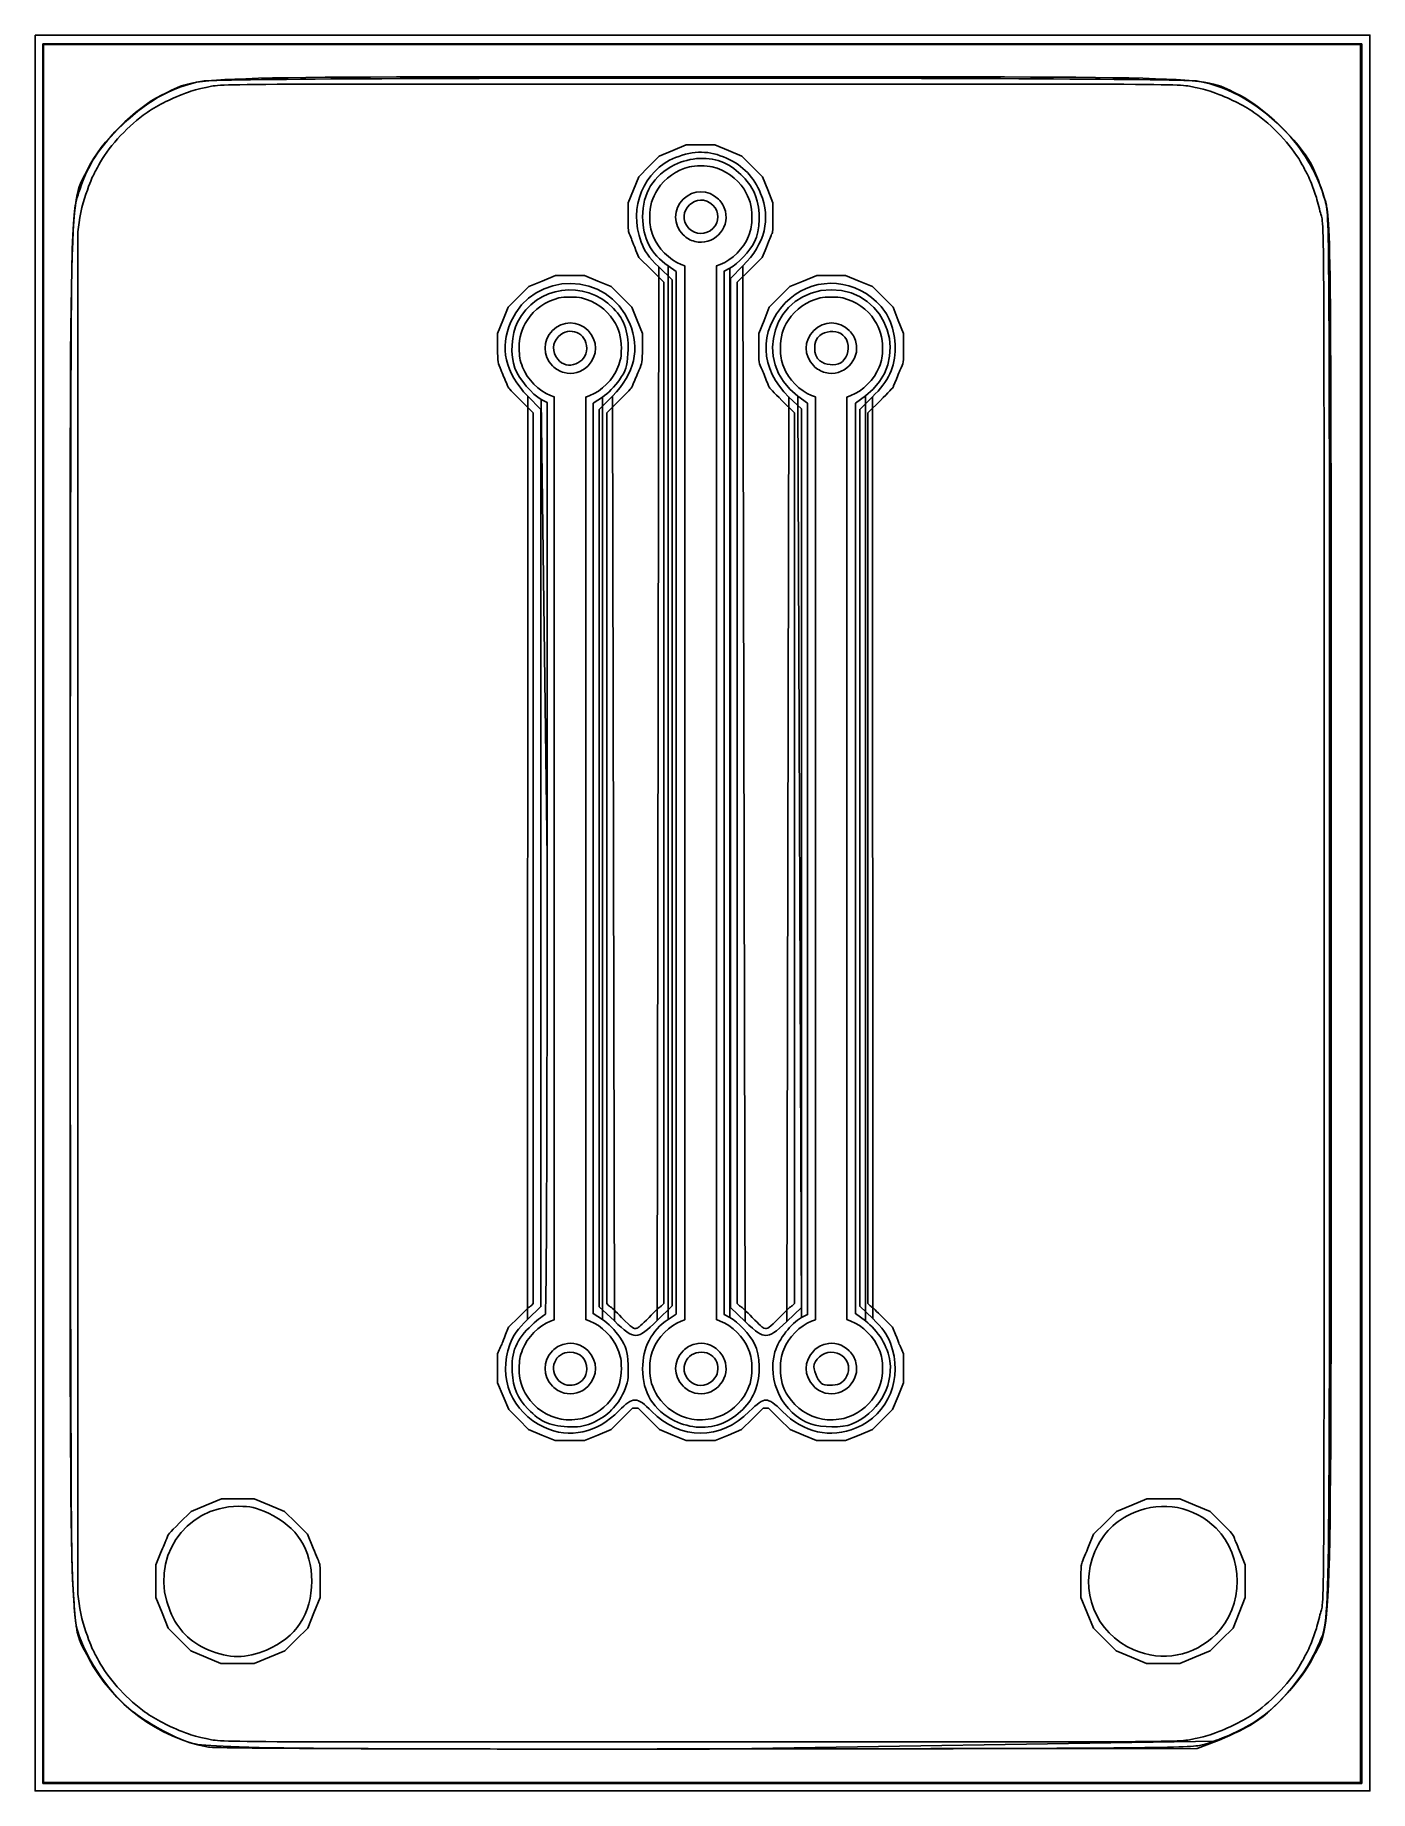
# Model space of a CAD drawing. Extents: x 116.4 to 142.3, y 131.5 to 165.6.
import ezdxf

# ---------------------------------------------------------------- set-up
doc = ezdxf.new("R2010")
doc.units = 0
doc.layers.get('0').update_dxf_attribs({"linetype": 'CONTINUOUS'})

msp = doc.modelspace()

# ---------------------------------------------------------------- linework, layer by layer
at = {"color": 7}
for points in [[(116.354188, 165.6471), (142.31894, 165.6471), (142.31894, 131.485969), (116.354188, 131.485969), (116.354188, 165.6471)], [(116.506323, 148.553874), (116.506323, 165.474931), (129.333902, 165.474931), (142.16148, 165.474931), (142.16148, 148.553874), (142.16148, 131.632817), (129.333902, 131.632817), (116.506323, 131.632817), (116.506323, 148.553874), (116.506323, 148.553874)], [(116.517959, 148.557357), (116.517959, 165.46597), (129.328384, 165.46597), (142.138806, 165.46597), (142.138806, 148.557357), (142.138806, 131.648743), (129.328384, 131.648743), (116.517959, 131.648743), (116.517959, 148.557357), (116.517959, 148.557357)], [(129.070769, 161.887641), (129.070769, 161.887742)], [(128.452386, 140.636101), (128.746225, 140.924564), (128.746225, 150.905776), (128.746225, 160.886991), (128.487153, 161.137133)], [(128.666452, 161.157653), (128.827284, 161.046195), (128.827284, 150.904461), (128.827284, 140.762726), (128.668444, 140.65761)], [(129.870917, 140.69554), (129.759462, 140.754036), (129.759462, 150.904588), (129.759462, 161.055139), (129.870917, 161.113632)], [(130.122617, 161.157066), (129.880239, 160.912391), (129.879392, 150.903112), (129.878545, 140.89383), (130.163381, 140.620255)], [(126.520056, 159.340182), (126.520044, 159.340182)], [(131.619097, 159.310122), (131.619097, 159.310122)], [(125.934044, 140.658727), (126.192867, 140.910004), (126.192867, 149.634988), (126.192867, 158.359973), (125.935844, 158.624432)], [(126.200944, 158.560503), (126.314505, 158.501778), (126.314505, 149.626866)], [(127.392955, 140.655637), (127.209065, 140.772214), (127.2085, 149.627905), (127.207936, 158.483595), (127.3907, 158.605185)], [(127.584716, 158.624438), (127.327694, 158.359979), (127.327694, 149.633464), (127.327694, 140.906953), (127.621532, 140.62851)], [(130.977191, 140.620255), (131.261973, 140.89383), (131.260844, 149.634887), (131.259715, 158.375944), (131.019194, 158.605362)], [(131.189747, 158.625539), (131.380639, 158.483761), (131.380639, 149.618905), (131.380639, 140.754048), (131.263692, 140.69357)], [(132.505334, 140.629588), (132.312819, 140.772079), (132.312819, 149.627919), (132.312819, 158.483761), (132.505334, 158.626253)], [(132.640691, 158.606489), (132.393899, 158.364582), (132.393899, 149.639304), (132.393899, 140.914023), (132.64721, 140.673846)], [(126.535527, 139.473431), (126.535527, 139.473431)], [(129.070769, 139.474842), (129.070769, 139.474943)], [(131.673625, 139.401063), (131.673625, 139.401074)], [(126.253683, 138.561779), (126.253661, 138.561695)], [(127.226418, 138.66012), (127.22637, 138.66012)], [(129.734609, 138.642453), (129.734609, 138.642453)], [(132.236941, 138.620815), (132.236941, 138.620806)], [(119.733596, 134.226194), (119.733596, 134.226109)], [(137.725074, 134.230052), (137.725184, 134.230052)], [(129.471677, 132.299728), (138.957696, 132.307884), (139.33711, 132.455681), (139.33711, 132.45569)], [(139.053449, 132.378954), (139.053451, 132.378954), (139.053451, 132.378954)]]:
    msp.add_lwpolyline(points, close=True, dxfattribs=at)
for points in [[(127.891461, 162.104607), (127.891323, 162.383076), (127.993583, 162.637076), (128.095843, 162.891076), (128.295781, 163.092695), (128.495719, 163.294315), (128.75722, 163.402324), (129.018721, 163.510333), (129.29918, 163.510333), (129.579638, 163.510333), (129.84114, 163.402324), (130.102638, 163.294315), (130.302579, 163.092695), (130.502513, 162.891076), (130.604774, 162.637076), (130.707034, 162.383076), (130.706899, 162.104607)], [(117.188093, 161.822159), (117.188093, 135.310909)], [(129.185585, 161.632099), (129.185585, 161.632099)], [(128.553715, 140.936645), (128.584799, 140.969089), (128.584799, 150.903501), (128.584799, 160.837909), (128.341382, 161.078024), (128.097966, 161.318141), (128.041654, 161.459024)], [(130.556706, 161.459024), (130.500394, 161.318141), (130.256977, 161.078024), (130.01356, 160.837909), (130.01356, 150.903501), (130.01356, 140.969089), (130.044644, 140.936645)], [(125.351467, 159.567088), (125.351328, 159.843076), (125.453589, 160.097076), (125.555849, 160.351076), (125.755787, 160.552695), (125.955724, 160.754315), (126.217226, 160.862324), (126.478727, 160.970333), (126.759185, 160.970333), (127.039644, 160.970333), (127.301145, 160.862324), (127.562647, 160.754315), (127.762584, 160.552695), (127.962522, 160.351076), (128.064782, 160.097076), (128.167043, 159.843076), (128.166904, 159.567088)], [(128.92002, 161.185708), (128.992286, 161.157356), (128.992286, 150.905451), (128.992286, 140.653545), (128.92002, 140.625193)], [(129.682962, 140.626754), (129.606348, 140.655492), (129.606348, 150.905451), (129.606348, 161.155409), (129.682962, 161.184148)], [(130.431455, 159.567088), (130.431317, 159.843076), (130.533577, 160.097076), (130.635838, 160.351076), (130.835775, 160.552695), (131.035713, 160.754315), (131.297214, 160.862324), (131.558716, 160.970333), (131.839174, 160.970333), (132.119632, 160.970333), (132.381134, 160.862324), (132.642635, 160.754315), (132.842573, 160.552695), (133.04251, 160.351076), (133.144771, 160.097076), (133.247031, 159.843076), (133.246893, 159.567088)], [(126.645585, 159.081516), (126.645585, 159.081516)], [(131.725585, 159.081516), (131.725585, 159.081516)], [(126.013735, 140.936645), (126.044819, 140.969089), (126.044819, 149.633501), (126.044819, 158.297909), (125.799788, 158.539144)], [(126.38002, 158.635125), (126.452286, 158.606773), (126.452286, 149.630159), (126.452286, 140.653545), (126.38002, 140.625193)], [(127.142962, 140.626754), (127.066348, 140.655492), (127.066348, 149.630159), (127.066348, 158.604826), (127.142962, 158.633564)], [(127.71858, 158.539144), (127.473549, 158.297909), (127.473549, 149.633501), (127.473549, 140.969089), (127.504633, 140.936645)], [(131.093726, 140.936645), (131.12481, 140.969089), (131.12481, 149.633501), (131.12481, 158.297909), (130.879779, 158.539144)], [(131.46002, 158.635125), (131.532286, 158.606773), (131.532286, 149.630159), (131.532286, 140.653545), (131.46002, 140.625193)], [(132.222962, 140.626754), (132.146348, 140.655492), (132.146348, 149.630159), (132.146348, 158.604826), (132.222962, 158.633564)], [(132.798569, 158.539144), (132.553541, 158.297909), (132.553541, 149.633501), (132.553541, 140.969089), (132.584625, 140.936645)], [(125.506206, 140.363282), (125.565555, 140.505745), (125.76256, 140.704972)], [(132.835794, 140.704972), (133.032799, 140.505745), (133.091273, 140.36366)], [(126.211499, 138.410076), (125.954838, 138.517659), (125.761174, 138.711232), (125.567513, 138.904806), (125.459501, 139.166316), (125.351486, 139.427826), (125.351551, 139.709822), (125.351613, 139.991819), (125.382551, 140.064364)], [(133.213825, 140.069655), (133.246752, 139.991819), (133.246752, 139.709136), (133.246752, 139.426451), (133.140018, 139.167848), (133.033285, 138.909242), (132.837961, 138.712917), (132.642638, 138.516589), (132.381134, 138.40858), (132.119627, 138.300568), (131.838483, 138.300675), (131.557336, 138.30078), (131.298733, 138.407513), (131.040127, 138.514244), (130.831006, 138.722366), (130.621888, 138.930488), (130.569168, 138.930488), (130.516452, 138.930488), (130.307331, 138.722366), (130.09821, 138.514244), (129.839604, 138.407513), (129.581001, 138.30078), (129.299168, 138.30078), (129.017336, 138.30078), (128.758733, 138.407513), (128.500127, 138.514244), (128.291006, 138.722366), (128.081888, 138.930488), (128.029168, 138.930488), (127.976452, 138.930488), (127.767331, 138.722366), (127.55821, 138.514244), (127.299604, 138.407513), (127.041001, 138.30078), (126.754563, 138.301626), (126.468127, 138.302473), (126.211465, 138.410056), (126.211499, 138.410076)], [(126.645585, 139.227183), (126.645585, 139.227183)], [(129.185585, 139.227183), (129.185585, 139.227183)], [(131.725585, 139.227183), (131.725585, 139.227183)], [(127.005088, 138.733376), (127.005088, 138.733387)], [(129.545088, 138.733376), (129.545088, 138.733387)], [(132.085088, 138.733376), (132.085088, 138.733387)], [(119.16467, 136.700156), (119.389048, 136.922282), (119.684111, 137.045283), (119.979175, 137.168284), (120.298086, 137.168284), (120.617, 137.168284), (120.912628, 137.045579), (121.208252, 136.922875), (121.430742, 136.701472), (121.653232, 136.480068), (121.765641, 136.207698)], [(136.832817, 136.207698), (136.945226, 136.480068), (137.167716, 136.701472), (137.390206, 136.922875), (137.685831, 137.045579), (137.981459, 137.168284), (138.300373, 137.168284), (138.619284, 137.168284), (138.914347, 137.045283), (139.20941, 136.922282), (139.433788, 136.700159)], [(119.677462, 134.086784), (119.38493, 134.210242), (119.163061, 134.432492), (118.941195, 134.654742), (118.823204, 134.951076), (118.705209, 135.247409), (118.705252, 135.565155), (118.705294, 135.882897), (118.796263, 136.110196)], [(139.802193, 136.110196), (139.893161, 135.882897), (139.893161, 135.565155), (139.893161, 135.247409), (139.775144, 134.951076), (139.65713, 134.654742), (139.433794, 134.431327), (139.21046, 134.207908), (138.914835, 134.084721), (138.619207, 133.961534), (138.29571, 133.962381), (137.97221, 133.963227), (137.678578, 134.086685), (137.678614, 134.086784)], [(121.901466, 135.554684), (121.901466, 135.245995), (121.778762, 134.950367), (121.656057, 134.654742), (121.434654, 134.432252), (121.213251, 134.209763), (120.914422, 134.085571), (120.615591, 133.961382), (120.2928, 133.962228), (119.970008, 133.963075), (119.677476, 134.086533), (119.677462, 134.086784)], [(137.678614, 134.086784), (137.384982, 134.210242), (137.165083, 134.429992), (136.945184, 134.649744), (136.820992, 134.948575), (136.6968, 135.247409), (136.696907, 135.555392)]]:
    msp.add_lwpolyline(points, dxfattribs=at)
for points in [[(119.608481, 164.752868), (119.001136, 164.638046), (118.475221, 164.338035), (117.965384, 163.81556)], [(129.299724, 164.83548), (118.901069, 164.83548), (119.601705, 164.859441), (118.812632, 164.477055)], [(129.2992, 164.695534), (119.219345, 164.695534), (120.045167, 164.701997), (119.641908, 164.620009)], [(138.979526, 164.752651), (138.562151, 164.831532), (120.02566, 164.831741), (119.608481, 164.752868)], [(138.956491, 164.620009), (138.553235, 164.701991), (139.379057, 164.695534), (129.2992, 164.695534)], [(139.786817, 164.4776), (138.996603, 164.859376), (139.696836, 164.83548), (129.299724, 164.83548)], [(140.714719, 163.73279), (140.181914, 164.299165), (139.614549, 164.632636), (138.979526, 164.752651)], [(118.812632, 164.477055), (118.301369, 164.229306), (117.632051, 163.562743), (117.388352, 163.058643)], [(119.214765, 164.492495), (118.918911, 164.376504), (118.659732, 164.238492), (118.456575, 164.088765)], [(119.641908, 164.620009), (119.455904, 164.582194), (119.404116, 164.566733), (119.214765, 164.492495)], [(139.383635, 164.492495), (139.194283, 164.566733), (139.142495, 164.582194), (138.956491, 164.620009)], [(140.141825, 164.088765), (139.938667, 164.238492), (139.679488, 164.376504), (139.383635, 164.492495)], [(141.174622, 163.144331), (140.940051, 163.582402), (140.232234, 164.262402), (139.786817, 164.4776)], [(118.456575, 164.088765), (118.118661, 163.839721), (117.755052, 163.433016), (117.593959, 163.123909)], [(141.00444, 163.123909), (140.843347, 163.433016), (140.479738, 163.839721), (140.141825, 164.088765)], [(117.965384, 163.81556), (117.563708, 163.403928), (117.393988, 163.136674), (117.227477, 162.653598)], [(141.459921, 162.39469), (141.319868, 162.897683), (141.058022, 163.367857), (140.714719, 163.73279)], [(117.388352, 163.058643), (117.006971, 162.269736), (117.033816, 163.364496), (117.033816, 148.599619)], [(129.746908, 163.166929), (129.472394, 163.291558), (129.099016, 163.273866), (128.794716, 163.121804)], [(128.810693, 163.263079), (129.172863, 163.408065), (129.468093, 163.404328), (129.806344, 163.250492)], [(117.593959, 163.123909), (117.557558, 163.054059), (117.512208, 162.968334), (117.493181, 162.933409)], [(128.142653, 161.621579), (127.894969, 162.300873), (128.184546, 163.012415), (128.810693, 163.263079)], [(128.794716, 163.121804), (128.380733, 162.914935), (128.17166, 162.575744), (128.17166, 162.110986)], [(129.085024, 163.083867), (128.826201, 163.019255), (128.606011, 162.864462), (128.464903, 162.647919)], [(129.523964, 163.083867), (129.425819, 163.108364), (129.183172, 163.108364), (129.085024, 163.083867)], [(130.144085, 162.647919), (130.002977, 162.864462), (129.78279, 163.019255), (129.523964, 163.083867)], [(130.369925, 162.522632), (130.271596, 162.783022), (130.020461, 163.042734), (129.746908, 163.166929)], [(129.806344, 163.250492), (130.129655, 163.103437), (130.336733, 162.889465), (130.467727, 162.567085)], [(141.105218, 162.933409), (141.086197, 162.968334), (141.040843, 163.054059), (141.00444, 163.123909)], [(141.446879, 162.429118), (141.381565, 162.664816), (141.259049, 162.986662), (141.174622, 163.144331)], [(141.4277, 148.566534), (141.4277, 163.178319), (141.435574, 161.83631), (141.347588, 162.222011)], [(117.227477, 162.653598), (117.112006, 162.318591), (117.105354, 162.261041), (117.071628, 161.305538)], [(117.493181, 162.933409), (117.459215, 162.871058), (117.425682, 162.786563), (117.341057, 162.550095)], [(128.464903, 162.647919), (128.356106, 162.480962), (128.310736, 162.322039), (128.310736, 162.107909)], [(129.070769, 161.887742), (128.778054, 162.199327), (129.236038, 162.638092), (129.538391, 162.335739)], [(128.959689, 162.452714), (129.154501, 162.647526), (129.454487, 162.647526), (129.649299, 162.452714)], [(130.298252, 162.107909), (130.298252, 162.322039), (130.252882, 162.480962), (130.144085, 162.647919)], [(141.257342, 162.550095), (141.172717, 162.786563), (141.139184, 162.871058), (141.105218, 162.933409)], [(117.341057, 162.550095), (117.269379, 162.349802), (117.205117, 162.043991), (117.188093, 161.822159)], [(128.959689, 161.763104), (128.764877, 161.957916), (128.764877, 162.257902), (128.959689, 162.452714)], [(129.538391, 162.335739), (129.670006, 162.204125), (129.670006, 162.017844), (129.538391, 161.88623)], [(129.649299, 162.452714), (129.715805, 162.386208), (129.756876, 162.314256), (129.780832, 162.22228)], [(130.467727, 162.567085), (130.670898, 162.067083), (130.554995, 161.593548), (130.122617, 161.157066)], [(130.348787, 161.62431), (130.463253, 161.851296), (130.472651, 162.250598), (130.369925, 162.522632)], [(141.347588, 162.222011), (141.321313, 162.337155), (141.280713, 162.484791), (141.257342, 162.550095)], [(141.565633, 148.566783), (141.565633, 161.97984), (141.565461, 162.001238), (141.446879, 162.429118)], [(141.533273, 148.655197), (141.533273, 161.535275), (141.530028, 162.142899), (141.459921, 162.39469)], [(127.917284, 161.771232), (127.892138, 161.824973), (127.891602, 161.832059), (127.891461, 162.104607)], [(128.17166, 162.110986), (128.17166, 161.703183), (128.335907, 161.386719), (128.666452, 161.157653)], [(128.310736, 162.107909), (128.310736, 161.945919), (128.323126, 161.877339), (128.378119, 161.734721)], [(129.780832, 162.22228), (129.871397, 161.874576), (129.532586, 161.538647), (129.185585, 161.632099)], [(130.230872, 161.734721), (130.285871, 161.877339), (130.298252, 161.945919), (130.298252, 162.107909)], [(130.706899, 162.104607), (130.70676, 161.832059), (130.706334, 161.824973), (130.681075, 161.771232)], [(127.964161, 161.658117), (127.952506, 161.690133), (127.931415, 161.741034), (127.917284, 161.771232)], [(128.041654, 161.459024), (128.010683, 161.536511), (127.975812, 161.626102), (127.964161, 161.658117)], [(128.487153, 161.137133), (128.289262, 161.328209), (128.207911, 161.442605), (128.142653, 161.621579)], [(128.378119, 161.734721), (128.466988, 161.504275), (128.693839, 161.274448), (128.92002, 161.185708)], [(129.185585, 161.632099), (129.097761, 161.655749), (129.024634, 161.698162), (128.959689, 161.763104)], [(129.538391, 161.88623), (129.403455, 161.751294), (129.198333, 161.751957), (129.070769, 161.887641)], [(129.682962, 161.184148), (129.909911, 161.269277), (130.140879, 161.501368), (130.230872, 161.734721)], [(129.870917, 161.113632), (130.019498, 161.19161), (130.260409, 161.449062), (130.348787, 161.62431)], [(130.634201, 161.658117), (130.622545, 161.626102), (130.587677, 161.536511), (130.556706, 161.459024)], [(130.681075, 161.771232), (130.666936, 161.741034), (130.645851, 161.690133), (130.634201, 161.658117)], [(117.071628, 161.305538), (117.02575, 160.005749), (117.025925, 137.231308), (117.071823, 135.908679)], [(125.608055, 160.066836), (126.053604, 161.074299), (127.504681, 161.062485), (127.916889, 160.04804)], [(127.605756, 160.32871), (127.043163, 160.908423), (126.104833, 160.775592), (125.737583, 160.064245)], [(130.946474, 160.435509), (131.428956, 160.936786), (132.214222, 160.946765), (132.724528, 160.458115)], [(126.983964, 160.533284), (126.885816, 160.557781), (126.643172, 160.557781), (126.545024, 160.533284)], [(131.839106, 160.691577), (130.718631, 160.687965), (130.28225, 159.299547), (131.189747, 158.625539)], [(132.063964, 160.533284), (131.965819, 160.557781), (131.723172, 160.557781), (131.625024, 160.533284)], [(132.505334, 158.626253), (133.409476, 159.295458), (132.957957, 160.695184), (131.839106, 160.691577)], [(126.545024, 160.533284), (126.286201, 160.468672), (126.066011, 160.313879), (125.924903, 160.097335)], [(127.604085, 160.097335), (127.462977, 160.313879), (127.24279, 160.468672), (126.983964, 160.533284)], [(127.885904, 159.450034), (127.910768, 159.837547), (127.826793, 160.100945), (127.605756, 160.32871)], [(131.019194, 158.605362), (130.450418, 159.147887), (130.420948, 159.88951), (130.946474, 160.435509)], [(131.625024, 160.533284), (131.366201, 160.468672), (131.146011, 160.313879), (131.004903, 160.097335)], [(132.684085, 160.097335), (132.542977, 160.313879), (132.32279, 160.468672), (132.063964, 160.533284)], [(132.724528, 160.458115), (132.966965, 160.225956), (133.082902, 159.935123), (133.082902, 159.559101)], [(125.935844, 158.624432), (125.497356, 159.075607), (125.386132, 159.565031), (125.608055, 160.066836)], [(125.737583, 160.064245), (125.617721, 159.832078), (125.593986, 159.408671), (125.687156, 159.164707)], [(125.924903, 160.097335), (125.816106, 159.930378), (125.770736, 159.771456), (125.770736, 159.557326)], [(126.419689, 159.212521), (126.224877, 159.407333), (126.224877, 159.707318), (126.419689, 159.902131)], [(126.419689, 159.902131), (126.614501, 160.096943), (126.914487, 160.096943), (127.109299, 159.902131)], [(126.535538, 159.782382), (126.747891, 159.994737), (127.084528, 159.853437), (127.084528, 159.551947)], [(127.109299, 159.902131), (127.304111, 159.707318), (127.304111, 159.407333), (127.109299, 159.212521)], [(127.916889, 160.04804), (128.126789, 159.531472), (128.019542, 159.071845), (127.584716, 158.624438)], [(127.758252, 159.557326), (127.758252, 159.771456), (127.712882, 159.930378), (127.604085, 160.097335)], [(131.004903, 160.097335), (130.896106, 159.930378), (130.850736, 159.771456), (130.850736, 159.557326)], [(131.499689, 159.212521), (131.304877, 159.407333), (131.304877, 159.707318), (131.499689, 159.902131)], [(131.499689, 159.902131), (131.694501, 160.096943), (131.994487, 160.096943), (132.189299, 159.902131)], [(131.619097, 159.805131), (131.721456, 159.888017), (131.909329, 159.905439), (132.026217, 159.842881)], [(132.189299, 159.902131), (132.255805, 159.835625), (132.296876, 159.763672), (132.320832, 159.671696)], [(132.838252, 159.557326), (132.838252, 159.771456), (132.792882, 159.930378), (132.684085, 160.097335)], [(125.420851, 159.123409), (125.349722, 159.280217), (125.351613, 159.268118), (125.351467, 159.567088)], [(125.770736, 159.557326), (125.770736, 159.395339), (125.783126, 159.326756), (125.838119, 159.184138)], [(126.520044, 159.340182), (126.406348, 159.484722), (126.412461, 159.659316), (126.535538, 159.782382)], [(127.084528, 159.551947), (127.084528, 159.25512), (126.700339, 159.110989), (126.520056, 159.340182)], [(127.690869, 159.184138), (127.745868, 159.326756), (127.758252, 159.395339), (127.758252, 159.557326)], [(128.166904, 159.567088), (128.166757, 159.268118), (128.168598, 159.280217), (128.09752, 159.123409)], [(130.50084, 159.123409), (130.429711, 159.280217), (130.431602, 159.268118), (130.431455, 159.567088)], [(130.850736, 159.557326), (130.850736, 159.395339), (130.863126, 159.326756), (130.918119, 159.184138)], [(131.619097, 159.310122), (131.485124, 159.418608), (131.485124, 159.696648), (131.619097, 159.805131)], [(132.320832, 159.671696), (132.411399, 159.323993), (132.072586, 158.988064), (131.725585, 159.081516)], [(132.026217, 159.842881), (132.149644, 159.776827), (132.209754, 159.578606), (132.150059, 159.434489)], [(133.082902, 159.559101), (133.082902, 159.184124), (132.960096, 158.919577), (132.640691, 158.606489)], [(132.770872, 159.184138), (132.825871, 159.326756), (132.838252, 159.395339), (132.838252, 159.557326)], [(133.246893, 159.567088), (133.246746, 159.268118), (133.248586, 159.280217), (133.177509, 159.123409)], [(126.645585, 159.081516), (126.557761, 159.105166), (126.484634, 159.147579), (126.419689, 159.212521)], [(127.109299, 159.212521), (126.98509, 159.088312), (126.807084, 159.038023), (126.645585, 159.081516)], [(127.720065, 158.938512), (127.848241, 159.123644), (127.869081, 159.187923), (127.885904, 159.450034)], [(131.725585, 159.081516), (131.637761, 159.105166), (131.564634, 159.147579), (131.499689, 159.212521)], [(132.026217, 159.272372), (131.909329, 159.209815), (131.721456, 159.227236), (131.619097, 159.310122)], [(132.150059, 159.434489), (132.122006, 159.366764), (132.066278, 159.293813), (132.026217, 159.272372)], [(125.468451, 159.006992), (125.450191, 159.053559), (125.428773, 159.105948), (125.420851, 159.123409)], [(125.521102, 158.879625), (125.510406, 158.903106), (125.48671, 158.960426), (125.468451, 159.006992)], [(125.547659, 158.808652), (125.543764, 158.824203), (125.531798, 158.856139), (125.521102, 158.879625)], [(125.687156, 159.164707), (125.767434, 158.954502), (126.025188, 158.65139), (126.200944, 158.560503)], [(125.838119, 159.184138), (125.926988, 158.953692), (126.153839, 158.723864), (126.38002, 158.635125)], [(127.142962, 158.633564), (127.369914, 158.718694), (127.600879, 158.950785), (127.690869, 159.184138)], [(127.3907, 158.605185), (127.491222, 158.672057), (127.639437, 158.822055), (127.720065, 158.938512)], [(127.997266, 158.879625), (127.98657, 158.856145), (127.974632, 158.824203), (127.970709, 158.808652)], [(128.049917, 159.006992), (128.031658, 158.960426), (128.007965, 158.903109), (127.997266, 158.879625)], [(128.09752, 159.123409), (128.089589, 159.105939), (128.068177, 159.053559), (128.049917, 159.006992)], [(130.548442, 159.006992), (130.530182, 159.053559), (130.508762, 159.105948), (130.50084, 159.123409)], [(130.601093, 158.879625), (130.590397, 158.903106), (130.566702, 158.960426), (130.548442, 159.006992)], [(130.627651, 158.808652), (130.623756, 158.824203), (130.61179, 158.856139), (130.601093, 158.879625)], [(130.918119, 159.184138), (131.006988, 158.953692), (131.233839, 158.723864), (131.46002, 158.635125)], [(132.222962, 158.633564), (132.449914, 158.718694), (132.680879, 158.950785), (132.770872, 159.184138)], [(133.077255, 158.879625), (133.066559, 158.856145), (133.054621, 158.824203), (133.050698, 158.808652)], [(133.129906, 159.006992), (133.111646, 158.960426), (133.087954, 158.903109), (133.077255, 158.879625)], [(133.177509, 159.123409), (133.169578, 159.105939), (133.148166, 159.053559), (133.129906, 159.006992)], [(125.799788, 158.539144), (125.645977, 158.69057), (125.552113, 158.790906), (125.547659, 158.808652)], [(127.970709, 158.808652), (127.96625, 158.7909), (127.872388, 158.69057), (127.71858, 158.539144)], [(130.879779, 158.539144), (130.725971, 158.69057), (130.632107, 158.790906), (130.627651, 158.808652)], [(133.050698, 158.808652), (133.046239, 158.7909), (132.952377, 158.69057), (132.798569, 158.539144)], [(126.314505, 149.626866), (126.314505, 144.255872), (126.299801, 140.751951), (126.27724, 140.751951)], [(141.322185, 134.33531), (141.544681, 134.882874), (141.533273, 134.1091), (141.533273, 148.655197)], [(117.033816, 148.599619), (117.033816, 133.805742), (117.008783, 134.815886), (117.393954, 134.07308)], [(141.20239, 134.061145), (141.594157, 134.855366), (141.565633, 133.716357), (141.565633, 148.566783)], [(141.347588, 134.911057), (141.435574, 135.296758), (141.4277, 133.954749), (141.4277, 148.566534)], [(125.76256, 140.704972), (125.870919, 140.814547), (125.964764, 140.904201), (125.971111, 140.904201)], [(125.971111, 140.904201), (125.977461, 140.904201), (125.996624, 140.918792), (126.013735, 140.936645)], [(126.27724, 140.751951), (126.256751, 140.751951), (126.140599, 140.661126), (126.019139, 140.55012)], [(127.504633, 140.936645), (127.521736, 140.918808), (127.540868, 140.904201), (127.547164, 140.904201)], [(127.547164, 140.904201), (127.553458, 140.904201), (127.650195, 140.811711), (127.762135, 140.698667)], [(128.296213, 140.698667), (128.408153, 140.811711), (128.504891, 140.904201), (128.511187, 140.904201)], [(128.511187, 140.904201), (128.517481, 140.904201), (128.536615, 140.918792), (128.553715, 140.936645)], [(130.044644, 140.936645), (130.061747, 140.918808), (130.080879, 140.904201), (130.087175, 140.904201)], [(130.087175, 140.904201), (130.093469, 140.904201), (130.190209, 140.811711), (130.30215, 140.698667)], [(130.836224, 140.698667), (130.948165, 140.811711), (131.044905, 140.904201), (131.051198, 140.904201)], [(131.051198, 140.904201), (131.057492, 140.904201), (131.076627, 140.918792), (131.093726, 140.936645)], [(132.584625, 140.936645), (132.601727, 140.918808), (132.620904, 140.904201), (132.627249, 140.904201)], [(132.627249, 140.904201), (132.633599, 140.904201), (132.72744, 140.814547), (132.835794, 140.704972)], [(125.589544, 140.172884), (125.65472, 140.351328), (125.737149, 140.467572), (125.934044, 140.658727)], [(126.019139, 140.55012), (125.715587, 140.272689), (125.609618, 140.021709), (125.634448, 139.639019)], [(126.38002, 140.625193), (126.153839, 140.536454), (125.926988, 140.306626), (125.838119, 140.07618)], [(127.690869, 140.07618), (127.600879, 140.309533), (127.369914, 140.541624), (127.142962, 140.626754)], [(127.725842, 140.31465), (127.640707, 140.442875), (127.498026, 140.589027), (127.392955, 140.655637)], [(127.621532, 140.62851), (128.016062, 140.25465), (128.064277, 140.25509), (128.452386, 140.636101)], [(127.762135, 140.698667), (127.973514, 140.485211), (127.99312, 140.471266), (128.060927, 140.486159)], [(128.060927, 140.486159), (128.083618, 140.491154), (128.150753, 140.551776), (128.296213, 140.698667)], [(128.668444, 140.65761), (128.343674, 140.442686), (128.17166, 140.110482), (128.17166, 139.698187)], [(128.92002, 140.625193), (128.693839, 140.536454), (128.466988, 140.306626), (128.378119, 140.07618)], [(130.230872, 140.07618), (130.140879, 140.309533), (129.909911, 140.541624), (129.682962, 140.626754)], [(130.348787, 140.184865), (130.260409, 140.360111), (130.019498, 140.617562), (129.870917, 140.69554)], [(130.163381, 140.620255), (130.386368, 140.406085), (130.474726, 140.346683), (130.570311, 140.346683)], [(130.30215, 140.698667), (130.447607, 140.551776), (130.514739, 140.491143), (130.537433, 140.486159)], [(130.537433, 140.486159), (130.605242, 140.471258), (130.624848, 140.485312), (130.836224, 140.698667)], [(130.570311, 140.346683), (130.665903, 140.346683), (130.754233, 140.406071), (130.977191, 140.620255)], [(131.263692, 140.69357), (131.065072, 140.590861), (130.817609, 140.272896), (130.746844, 140.029476)], [(131.46002, 140.625193), (131.233839, 140.536454), (131.006988, 140.306626), (130.918119, 140.07618)], [(132.770872, 140.07618), (132.680879, 140.309533), (132.449914, 140.541624), (132.222962, 140.626754)], [(132.982868, 139.843562), (132.948149, 140.121455), (132.749019, 140.449222), (132.505334, 140.629588)], [(132.64721, 140.673846), (132.83795, 140.492989), (132.923043, 140.374978), (132.99171, 140.196066)], [(126.253661, 138.561695), (125.627424, 138.855065), (125.352138, 139.522924), (125.589544, 140.172884)], [(125.382551, 140.064364), (125.399569, 140.104264), (125.420967, 140.151195), (125.430111, 140.168659)], [(125.430111, 140.168659), (125.439255, 140.186129), (125.446762, 140.205001), (125.44679, 140.210614)], [(125.44679, 140.210614), (125.446821, 140.21623), (125.473573, 140.284929), (125.506206, 140.363282)], [(125.838119, 140.07618), (125.78312, 139.933562), (125.770736, 139.864979), (125.770736, 139.702992)], [(126.419689, 140.047797), (126.486195, 140.114303), (126.558147, 140.155375), (126.650123, 140.17933)], [(126.650123, 140.17933), (126.81206, 140.221508), (126.985178, 140.171907), (127.109299, 140.047797)], [(127.758252, 139.702992), (127.758252, 139.864982), (127.745863, 139.933562), (127.690869, 140.07618)], [(127.889147, 139.77525), (127.876277, 140.058455), (127.859804, 140.11289), (127.725842, 140.31465)], [(128.378119, 140.07618), (128.32312, 139.933562), (128.310736, 139.864979), (128.310736, 139.702992)], [(128.959689, 140.047797), (129.026195, 140.114303), (129.098147, 140.155375), (129.190123, 140.17933)], [(129.190123, 140.17933), (129.35206, 140.221508), (129.525178, 140.171907), (129.649299, 140.047797)], [(130.298252, 139.702992), (130.298252, 139.864982), (130.285863, 139.933562), (130.230872, 140.07618)], [(130.369925, 139.286543), (130.472651, 139.558574), (130.463253, 139.957879), (130.348787, 140.184865)], [(130.918119, 140.07618), (130.86312, 139.933562), (130.850736, 139.864979), (130.850736, 139.702992)], [(131.499689, 140.047797), (131.566195, 140.114303), (131.638147, 140.155375), (131.730123, 140.17933)], [(131.730123, 140.17933), (131.89206, 140.221508), (132.065178, 140.171907), (132.189299, 140.047797)], [(132.99171, 140.196066), (133.24923, 139.525094), (132.961019, 138.813135), (132.324196, 138.547112)], [(132.838252, 139.702992), (132.838252, 139.864982), (132.825863, 139.933562), (132.770872, 140.07618)], [(133.091273, 140.36366), (133.123432, 140.285513), (133.153105, 140.209669), (133.157208, 140.195117)], [(133.157208, 140.195117), (133.161301, 140.180555), (133.168328, 140.163898), (133.172787, 140.158076)], [(133.172787, 140.158076), (133.177246, 140.152262), (133.195703, 140.112466), (133.213825, 140.069655)], [(126.419689, 139.358187), (126.224877, 139.553), (126.224877, 139.852985), (126.419689, 140.047797)], [(126.535527, 139.473431), (126.330623, 139.678335), (126.468906, 140.02242), (126.756157, 140.02242)], [(126.756157, 140.02242), (126.955324, 140.02242), (127.084517, 139.890992), (127.084517, 139.688382)], [(127.109299, 140.047797), (127.304111, 139.852985), (127.304111, 139.553), (127.109299, 139.358187)], [(127.804302, 139.24485), (127.888464, 139.427699), (127.901288, 139.507864), (127.889147, 139.77525)], [(128.959689, 139.358187), (128.764877, 139.553), (128.764877, 139.852985), (128.959689, 140.047797)], [(129.070769, 139.474943), (128.868215, 139.690553), (129.017934, 140.02242), (129.317761, 140.02242)], [(129.780832, 139.817363), (129.871397, 139.469659), (129.532586, 139.13373), (129.185585, 139.227183)], [(129.317761, 140.02242), (129.605013, 140.02242), (129.743296, 139.678335), (129.538391, 139.473431)], [(129.649299, 140.047797), (129.715805, 139.981292), (129.756876, 139.909339), (129.780832, 139.817363)], [(130.746844, 140.029476), (130.583593, 139.467902), (130.903768, 138.817952), (131.436787, 138.628914)], [(131.499689, 139.358187), (131.304877, 139.553), (131.304877, 139.852985), (131.499689, 140.047797)], [(131.502229, 139.738544), (131.502229, 139.871358), (131.679772, 140.02242), (131.835869, 140.02242)], [(131.673625, 139.401074), (131.605452, 139.428506), (131.502229, 139.63174), (131.502229, 139.738544)], [(132.320832, 139.817363), (132.411399, 139.469659), (132.072586, 139.13373), (131.725585, 139.227183)], [(131.835869, 140.02242), (132.176842, 140.02242), (132.304697, 139.634788), (132.032623, 139.425899)], [(132.189299, 140.047797), (132.255805, 139.981292), (132.296876, 139.909339), (132.320832, 139.817363)], [(132.236941, 138.620806), (132.74145, 138.832814), (133.046648, 139.333107), (132.982868, 139.843562)], [(125.634448, 139.639019), (125.655417, 139.315919), (125.731064, 139.138929), (125.944071, 138.91465)], [(125.770736, 139.702992), (125.770736, 139.489426), (125.816431, 139.328836), (125.923695, 139.165446)], [(127.084517, 139.688382), (127.084517, 139.406674), (126.737968, 139.270987), (126.535527, 139.473431)], [(127.604085, 139.162983), (127.712882, 139.32994), (127.758252, 139.488862), (127.758252, 139.702992)], [(128.17166, 139.698187), (128.17166, 139.233432), (128.380733, 138.89424), (128.794716, 138.687368)], [(128.310736, 139.702992), (128.310736, 139.489426), (128.356431, 139.328836), (128.463695, 139.165446)], [(129.538391, 139.473431), (129.403455, 139.338492), (129.198333, 139.339155), (129.070769, 139.474842)], [(130.144085, 139.162983), (130.252882, 139.32994), (130.298252, 139.488862), (130.298252, 139.702992)], [(130.850736, 139.702992), (130.850736, 139.489426), (130.896431, 139.328836), (131.003695, 139.165446)], [(132.032623, 139.425899), (131.967946, 139.376242), (131.76946, 139.362517), (131.673625, 139.401063)], [(132.684085, 139.162983), (132.792882, 139.32994), (132.838252, 139.488862), (132.838252, 139.702992)], [(125.923695, 139.165446), (126.080308, 138.926884), (126.311956, 138.771165), (126.588274, 138.7187)], [(126.645585, 139.227183), (126.557761, 139.250833), (126.484634, 139.293245), (126.419689, 139.358187)], [(127.109299, 139.358187), (126.98509, 139.233979), (126.807084, 139.183689), (126.645585, 139.227183)], [(127.005088, 138.733387), (127.253083, 138.798357), (127.465977, 138.951042), (127.604085, 139.162983)], [(127.22637, 138.66012), (127.490954, 138.785421), (127.681626, 138.978334), (127.804302, 139.24485)], [(128.347625, 138.870959), (128.06424, 139.158425), (127.980045, 139.16004), (127.711223, 138.88318)], [(128.463695, 139.165446), (128.620308, 138.926884), (128.851956, 138.771165), (129.128274, 138.7187)], [(129.185585, 139.227183), (129.097761, 139.250833), (129.024634, 139.293245), (128.959689, 139.358187)], [(129.545088, 138.733387), (129.793083, 138.798357), (130.005974, 138.951042), (130.144085, 139.162983)], [(129.734609, 138.642453), (130.016936, 138.763472), (130.268842, 139.018858), (130.369925, 139.286543)], [(130.570074, 139.09028), (130.497679, 139.09028), (130.399341, 139.022803), (130.247159, 138.868702)], [(130.89299, 138.868702), (130.740805, 139.022803), (130.642467, 139.09028), (130.570074, 139.09028)], [(131.003695, 139.165446), (131.160308, 138.926884), (131.391956, 138.771165), (131.668274, 138.7187)], [(131.725585, 139.227183), (131.637761, 139.250833), (131.564634, 139.293245), (131.499689, 139.358187)], [(132.085088, 138.733387), (132.333083, 138.798357), (132.545977, 138.951042), (132.684085, 139.162983)], [(125.944071, 138.91465), (126.18562, 138.66032), (126.398054, 138.572095), (126.780592, 138.567238)], [(127.711223, 138.88318), (127.290689, 138.450065), (126.747733, 138.330337), (126.253683, 138.561779)], [(126.588274, 138.7187), (126.697723, 138.697928), (126.896427, 138.704928), (127.005088, 138.733376)], [(130.247159, 138.868702), (129.688184, 138.302697), (128.906888, 138.303614), (128.347625, 138.870959)], [(129.128274, 138.7187), (129.237723, 138.697928), (129.436427, 138.704928), (129.545088, 138.733376)], [(132.324196, 138.547112), (131.82285, 138.337684), (131.301784, 138.454769), (130.89299, 138.868702)], [(131.668274, 138.7187), (131.777723, 138.697928), (131.976427, 138.704928), (132.085088, 138.733376)], [(126.780592, 138.567238), (126.957119, 138.56498), (127.079313, 138.590464), (127.226418, 138.66012)], [(128.794716, 138.687368), (129.099922, 138.534855), (129.445111, 138.518359), (129.734609, 138.642453)], [(131.436787, 138.628914), (131.653483, 138.552065), (132.063473, 138.547908), (132.236941, 138.620815)], [(118.978683, 134.983814), (118.564877, 135.973751), (119.250505, 137.023239), (120.311031, 137.023239)], [(120.311031, 137.023239), (120.548473, 137.023239), (120.64409, 137.00069), (120.891393, 136.886376)], [(137.733272, 136.899936), (138.292222, 137.13779), (138.892822, 137.022785), (139.327467, 136.594676)], [(118.92188, 136.418346), (118.939096, 136.474184), (118.954773, 136.49237), (119.16467, 136.700156)], [(120.891393, 136.886376), (121.449564, 136.628362), (121.734625, 136.181384), (121.734625, 135.564179)], [(136.971191, 136.142122), (137.127488, 136.508494), (137.362444, 136.742135), (137.733272, 136.899936)], [(139.433788, 136.700159), (139.643685, 136.49237), (139.659354, 136.474184), (139.676578, 136.418346)], [(118.796263, 136.110196), (118.846295, 136.235209), (118.890886, 136.342256), (118.895351, 136.348076)], [(118.895351, 136.348076), (118.89981, 136.353889), (118.911748, 136.385518), (118.92188, 136.418346)], [(139.327467, 136.594676), (139.872376, 136.05796), (139.871887, 135.069914), (139.326338, 134.532676)], [(139.676578, 136.418346), (139.68671, 136.385518), (139.698648, 136.353898), (139.703107, 136.348076)], [(139.703107, 136.348076), (139.707566, 136.342262), (139.752157, 136.235209), (139.802193, 136.110196)], [(121.765641, 136.207698), (121.827465, 136.057892), (121.883317, 135.919137), (121.889754, 135.899351)], [(137.725184, 134.230052), (136.97933, 134.552776), (136.649737, 135.388605), (136.971191, 136.142122)], [(136.708704, 135.899351), (136.715139, 135.919135), (136.770993, 136.057892), (136.832817, 136.207698)], [(117.071823, 135.908679), (117.091155, 135.351397), (117.128936, 134.80425), (117.155773, 134.692795)], [(121.889754, 135.899351), (121.897205, 135.876406), (121.901466, 135.7515), (121.901466, 135.554684)], [(136.696907, 135.555392), (136.696907, 135.751483), (136.701225, 135.876446), (136.708704, 135.899351)], [(117.188093, 135.310909), (117.205111, 135.08908), (117.269379, 134.783266), (117.341057, 134.582973)], [(121.734625, 135.564179), (121.734625, 134.935582), (121.424776, 134.463083), (120.85778, 134.227041)], [(119.733596, 134.226109), (119.360072, 134.385427), (119.133939, 134.612398), (118.978683, 134.983814)], [(117.155773, 134.692795), (117.287009, 134.147686), (117.74446, 133.444783), (118.224585, 133.050485)], [(141.257342, 134.582973), (141.28071, 134.648277), (141.321322, 134.795913), (141.347588, 134.911057)], [(117.341057, 134.582973), (117.425682, 134.346505), (117.459215, 134.26201), (117.493181, 134.199659)], [(139.326338, 134.532676), (138.892661, 134.105519), (138.280338, 133.989796), (137.725074, 134.230052)], [(140.081728, 132.831071), (140.566555, 133.140338), (141.098964, 133.785964), (141.322185, 134.33531)], [(141.105218, 134.199659), (141.139184, 134.26201), (141.172717, 134.346505), (141.257342, 134.582973)], [(117.393954, 134.07308), (117.856813, 133.180482), (118.762185, 132.506975), (119.727729, 132.336976)], [(117.493181, 134.199659), (117.512203, 134.164734), (117.557561, 134.079009), (117.593968, 134.009159)], [(117.593968, 134.009159), (117.754329, 133.701489), (118.103805, 133.308706), (118.4407, 133.057497)], [(120.85778, 134.227041), (120.456285, 134.059897), (120.123924, 134.059624), (119.733596, 134.226194)], [(139.99626, 132.765646), (140.405691, 133.002992), (140.990029, 133.630629), (141.20239, 134.061145)], [(140.1577, 133.057497), (140.494594, 133.308706), (140.84407, 133.701489), (141.004431, 134.009159)], [(141.004431, 134.009159), (141.040838, 134.079009), (141.086194, 134.164734), (141.105218, 134.199659)], [(118.224585, 133.050485), (118.496585, 132.827108), (119.036575, 132.53283), (119.383914, 132.418679)], [(118.4407, 133.057497), (118.659902, 132.894051), (118.905116, 132.761974), (119.214765, 132.640573)], [(139.383635, 132.640573), (139.693283, 132.761971), (139.938498, 132.894051), (140.1577, 133.057497)], [(119.214765, 132.640573), (119.404116, 132.566335), (119.455904, 132.550874), (119.641908, 132.513059)], [(138.956491, 132.513059), (139.142495, 132.550874), (139.194283, 132.566335), (139.383635, 132.640573)], [(139.053451, 132.378954), (139.385545, 132.47025), (139.805636, 132.654956), (140.081728, 132.831071)], [(139.33711, 132.45569), (139.545791, 132.536976), (139.842407, 132.676455), (139.99626, 132.765646)], [(119.641908, 132.513059), (120.045167, 132.431077), (119.219345, 132.437534), (129.2992, 132.437534)], [(119.383914, 132.418679), (119.714563, 132.310018), (121.582172, 132.291318), (130.874022, 132.30364)], [(119.727729, 132.336976), (119.869591, 132.311999), (124.254367, 132.295238), (129.471677, 132.299728)], [(129.2992, 132.437534), (139.379057, 132.437534), (138.553235, 132.431071), (138.956491, 132.513059)], [(130.874022, 132.30364), (138.00606, 132.313094), (138.841878, 132.320799), (139.053449, 132.378954)]]:
    msp.add_open_spline(points, degree=3, dxfattribs=at)

doc.saveas('drawing.dxf')
